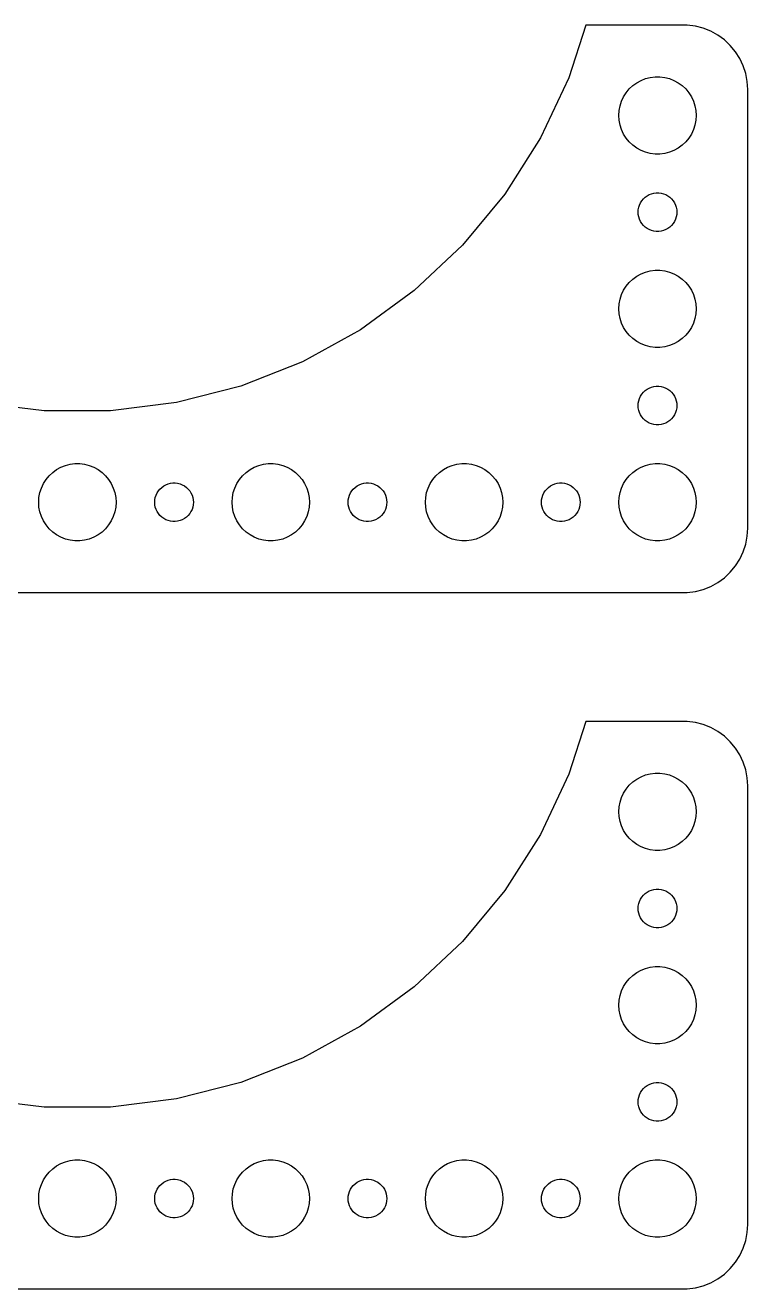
# Model space of a CAD drawing. Header units: metres. Extents: x -52 to 52, y 248 to 562.
# Drawn here: x -4 to 52, y 302 to 400 of the extents above; entities that cross this region are included whole.
import ezdxf

# ---------------------------------------------------------------- set-up
doc = ezdxf.new("R2010")
doc.units = ezdxf.units.M

msp = doc.modelspace()

# ---------------------------------------------------------------- linework, layer by layer
for p, q in [((39.4476, 399.99), (38.1208, 395.907)), ((47.3139, 399.99), (39.4476, 399.99)), ((47.9369, 399.911), (47.3139, 399.99)), ((48.5451, 399.755), (47.9369, 399.911)), ((49.1289, 399.524), (48.5451, 399.755)), ((49.6791, 399.222), (49.1289, 399.524)), ((50.1871, 398.853), (49.6791, 399.222)), ((50.6448, 398.423), (50.1871, 398.853)), ((51.0451, 397.939), (50.6448, 398.423)), ((51.3815, 397.409), (51.0451, 397.939)), ((51.6489, 396.841), (51.3815, 397.409)), ((51.8429, 396.243), (51.6489, 396.841)), ((38.1208, 395.907), (35.9286, 391.248)), ((43.7227, 395.714), (44.0729, 395.853)), ((44.0729, 395.853), (44.4379, 395.947)), ((44.4379, 395.947), (44.8116, 395.994)), ((44.8116, 395.994), (45.1884, 395.994)), ((45.1884, 395.994), (45.5621, 395.947)), ((45.5621, 395.947), (45.927, 395.853)), ((45.927, 395.853), (46.2773, 395.714)), ((51.9606, 395.627), (51.8429, 396.243)), ((42.5729, 394.763), (42.8131, 395.054)), ((42.8131, 395.054), (43.0877, 395.312)), ((43.0877, 395.312), (43.3925, 395.533)), ((43.3925, 395.533), (43.7227, 395.714)), ((46.2773, 395.714), (46.6075, 395.533)), ((46.6075, 395.533), (46.9123, 395.312)), ((46.9123, 395.312), (47.1869, 395.054)), ((47.1869, 395.054), (47.427, 394.763)), ((52, 395), (51.9606, 395.627)), ((52, 361), (52, 395)), ((42.0942, 393.746), (42.2107, 394.104)), ((42.2107, 394.104), (42.3711, 394.445)), ((42.3711, 394.445), (42.5729, 394.763)), ((47.427, 394.763), (47.6289, 394.445)), ((47.6289, 394.445), (47.7893, 394.104)), ((47.7893, 394.104), (47.9057, 393.746)), ((42, 393), (42.0237, 393.376)), ((42.0237, 392.624), (42, 393)), ((42.0237, 393.376), (42.0942, 393.746)), ((47.9057, 393.746), (47.9763, 393.376)), ((47.9763, 393.376), (48, 393)), ((48, 393), (47.9763, 392.624)), ((42.0942, 392.254), (42.0237, 392.624)), ((42.2107, 391.896), (42.0942, 392.254)), ((47.9057, 392.254), (47.7893, 391.896)), ((47.9763, 392.624), (47.9057, 392.254)), ((35.9286, 391.248), (33.1697, 386.901)), ((42.3711, 391.555), (42.2107, 391.896)), ((42.5729, 391.237), (42.3711, 391.555)), ((42.8131, 390.946), (42.5729, 391.237)), ((43.0877, 390.688), (42.8131, 390.946)), ((47.1869, 390.946), (46.9123, 390.688)), ((47.427, 391.237), (47.1869, 390.946)), ((47.6289, 391.555), (47.427, 391.237)), ((47.7893, 391.896), (47.6289, 391.555)), ((43.3925, 390.467), (43.0877, 390.688)), ((43.7227, 390.286), (43.3925, 390.467)), ((44.0729, 390.147), (43.7227, 390.286)), ((44.4379, 390.053), (44.0729, 390.147)), ((44.8116, 390.006), (44.4379, 390.053)), ((45.1884, 390.006), (44.8116, 390.006)), ((45.5621, 390.053), (45.1884, 390.006)), ((45.927, 390.147), (45.5621, 390.053)), ((46.2773, 390.286), (45.927, 390.147)), ((46.6075, 390.467), (46.2773, 390.286)), ((46.9123, 390.688), (46.6075, 390.467)), ((33.1697, 386.901), (29.8877, 382.934)), ((43.5471, 385.873), (43.6053, 386.052)), ((43.6053, 386.052), (43.6855, 386.223)), ((43.6855, 386.223), (43.7865, 386.382)), ((43.7865, 386.382), (43.9065, 386.527)), ((43.9065, 386.527), (44.0439, 386.656)), ((44.0439, 386.656), (44.1963, 386.766)), ((44.1963, 386.766), (44.3613, 386.857)), ((44.3613, 386.857), (44.5365, 386.927)), ((44.5365, 386.927), (44.7189, 386.973)), ((44.7189, 386.973), (44.9058, 386.997)), ((44.9058, 386.997), (45.0942, 386.997)), ((45.0942, 386.997), (45.2811, 386.973)), ((45.2811, 386.973), (45.4635, 386.927)), ((45.4635, 386.927), (45.6387, 386.857)), ((45.6387, 386.857), (45.8037, 386.766)), ((45.8037, 386.766), (45.9561, 386.656)), ((45.9561, 386.656), (46.0934, 386.527)), ((46.0934, 386.527), (46.2135, 386.382)), ((46.2135, 386.382), (46.3145, 386.223)), ((46.3145, 386.223), (46.3947, 386.052)), ((46.3947, 386.052), (46.4529, 385.873)), ((43.5, 385.5), (43.5118, 385.688)), ((43.5118, 385.312), (43.5, 385.5)), ((43.5118, 385.688), (43.5471, 385.873)), ((43.5471, 385.127), (43.5118, 385.312)), ((43.6053, 384.948), (43.5471, 385.127)), ((46.4529, 385.127), (46.3947, 384.948)), ((46.4529, 385.873), (46.4882, 385.688)), ((46.4882, 385.312), (46.4529, 385.127)), ((46.4882, 385.688), (46.5, 385.5)), ((46.5, 385.5), (46.4882, 385.312)), ((43.6855, 384.777), (43.6053, 384.948)), ((43.7865, 384.618), (43.6855, 384.777)), ((43.9065, 384.473), (43.7865, 384.618)), ((44.0439, 384.344), (43.9065, 384.473)), ((44.1963, 384.234), (44.0439, 384.344)), ((44.3613, 384.143), (44.1963, 384.234)), ((44.5365, 384.073), (44.3613, 384.143)), ((45.6387, 384.143), (45.4635, 384.073)), ((45.8037, 384.234), (45.6387, 384.143)), ((45.9561, 384.344), (45.8037, 384.234)), ((46.0934, 384.473), (45.9561, 384.344)), ((46.2135, 384.618), (46.0934, 384.473)), ((46.3145, 384.777), (46.2135, 384.618)), ((46.3947, 384.948), (46.3145, 384.777)), ((44.7189, 384.027), (44.5365, 384.073)), ((44.9058, 384.003), (44.7189, 384.027)), ((45.0942, 384.003), (44.9058, 384.003)), ((45.2811, 384.027), (45.0942, 384.003)), ((45.4635, 384.073), (45.2811, 384.027)), ((29.8877, 382.934), (26.1344, 379.409)), ((42.8131, 380.054), (43.0877, 380.312)), ((43.0877, 380.312), (43.3925, 380.533)), ((43.3925, 380.533), (43.7227, 380.714)), ((43.7227, 380.714), (44.0729, 380.853)), ((44.0729, 380.853), (44.4379, 380.947)), ((44.4379, 380.947), (44.8116, 380.994)), ((44.8116, 380.994), (45.1884, 380.994)), ((45.1884, 380.994), (45.5621, 380.947)), ((45.5621, 380.947), (45.927, 380.853)), ((45.927, 380.853), (46.2773, 380.714)), ((46.2773, 380.714), (46.6075, 380.533)), ((46.6075, 380.533), (46.9123, 380.312)), ((46.9123, 380.312), (47.1869, 380.054)), ((26.1344, 379.409), (21.9689, 376.383)), ((42.2107, 379.104), (42.3711, 379.445)), ((42.3711, 379.445), (42.5729, 379.763)), ((42.5729, 379.763), (42.8131, 380.054)), ((47.1869, 380.054), (47.427, 379.763)), ((47.427, 379.763), (47.6289, 379.445)), ((47.6289, 379.445), (47.7893, 379.104)), ((42, 378), (42.0237, 378.376)), ((42.0237, 378.376), (42.0942, 378.746)), ((42.0942, 378.746), (42.2107, 379.104)), ((47.7893, 379.104), (47.9057, 378.746)), ((47.9057, 378.746), (47.9763, 378.376)), ((47.9763, 378.376), (48, 378)), ((42.0237, 377.624), (42, 378)), ((42.0942, 377.254), (42.0237, 377.624)), ((42.2107, 376.896), (42.0942, 377.254)), ((47.9057, 377.254), (47.7893, 376.896)), ((47.9763, 377.624), (47.9057, 377.254)), ((48, 378), (47.9763, 377.624)), ((21.9689, 376.383), (17.4569, 373.902)), ((42.3711, 376.555), (42.2107, 376.896)), ((42.5729, 376.237), (42.3711, 376.555)), ((47.6289, 376.555), (47.427, 376.237)), ((47.7893, 376.896), (47.6289, 376.555)), ((42.8131, 375.946), (42.5729, 376.237)), ((43.0877, 375.688), (42.8131, 375.946)), ((43.3925, 375.467), (43.0877, 375.688)), ((43.7227, 375.286), (43.3925, 375.467)), ((44.0729, 375.147), (43.7227, 375.286)), ((46.2773, 375.286), (45.927, 375.147)), ((46.6075, 375.467), (46.2773, 375.286)), ((46.9123, 375.688), (46.6075, 375.467)), ((47.1869, 375.946), (46.9123, 375.688)), ((47.427, 376.237), (47.1869, 375.946)), ((44.4379, 375.053), (44.0729, 375.147)), ((44.8116, 375.006), (44.4379, 375.053)), ((45.1884, 375.006), (44.8116, 375.006)), ((45.5621, 375.053), (45.1884, 375.006)), ((45.927, 375.147), (45.5621, 375.053)), ((17.4569, 373.902), (12.6697, 372.007)), ((12.6697, 372.007), (7.68263, 370.726)), ((43.6855, 371.223), (43.7865, 371.382)), ((43.7865, 371.382), (43.9065, 371.527)), ((43.9065, 371.527), (44.0439, 371.656)), ((44.0439, 371.656), (44.1963, 371.766)), ((44.1963, 371.766), (44.3613, 371.857)), ((44.3613, 371.857), (44.5365, 371.927)), ((44.5365, 371.927), (44.7189, 371.973)), ((44.7189, 371.973), (44.9058, 371.997)), ((44.9058, 371.997), (45.0942, 371.997)), ((45.0942, 371.997), (45.2811, 371.973)), ((45.2811, 371.973), (45.4635, 371.927)), ((45.4635, 371.927), (45.6387, 371.857)), ((45.6387, 371.857), (45.8037, 371.766)), ((45.8037, 371.766), (45.9561, 371.656)), ((45.9561, 371.656), (46.0934, 371.527)), ((46.0934, 371.527), (46.2135, 371.382)), ((46.2135, 371.382), (46.3145, 371.223)), ((-2.5744, 370.081), (-7.68263, 370.726)), ((7.68263, 370.726), (2.5744, 370.081)), ((43.5, 370.5), (43.5118, 370.688)), ((43.5118, 370.312), (43.5, 370.5)), ((43.5118, 370.688), (43.5471, 370.873)), ((43.5471, 370.873), (43.6053, 371.052)), ((43.6053, 371.052), (43.6855, 371.223)), ((46.3145, 371.223), (46.3947, 371.052)), ((46.3947, 371.052), (46.4529, 370.873)), ((46.4529, 370.873), (46.4882, 370.688)), ((46.4882, 370.688), (46.5, 370.5)), ((46.5, 370.5), (46.4882, 370.312)), ((2.5744, 370.081), (-2.5744, 370.081)), ((43.5471, 370.127), (43.5118, 370.312)), ((43.6053, 369.948), (43.5471, 370.127)), ((43.6855, 369.777), (43.6053, 369.948)), ((43.7865, 369.618), (43.6855, 369.777)), ((43.9065, 369.473), (43.7865, 369.618)), ((44.0439, 369.344), (43.9065, 369.473)), ((46.0934, 369.473), (45.9561, 369.344)), ((46.2135, 369.618), (46.0934, 369.473)), ((46.3145, 369.777), (46.2135, 369.618)), ((46.3947, 369.948), (46.3145, 369.777)), ((46.4529, 370.127), (46.3947, 369.948)), ((46.4882, 370.312), (46.4529, 370.127)), ((44.1963, 369.234), (44.0439, 369.344)), ((44.3613, 369.143), (44.1963, 369.234)), ((44.5365, 369.073), (44.3613, 369.143)), ((44.7189, 369.027), (44.5365, 369.073)), ((44.9058, 369.003), (44.7189, 369.027)), ((45.0942, 369.003), (44.9058, 369.003)), ((45.2811, 369.027), (45.0942, 369.003)), ((45.4635, 369.073), (45.2811, 369.027)), ((45.6387, 369.143), (45.4635, 369.073)), ((45.8037, 369.234), (45.6387, 369.143)), ((45.9561, 369.344), (45.8037, 369.234)), ((-1.91226, 365.312), (-1.60747, 365.533)), ((-1.60747, 365.533), (-1.27733, 365.714)), ((-1.27733, 365.714), (-0.92705, 365.853)), ((-0.92705, 365.853), (-0.56213, 365.947)), ((-0.56213, 365.947), (-0.18837, 365.994)), ((-0.18837, 365.994), (0.18837, 365.994)), ((0.18837, 365.994), (0.56213, 365.947)), ((0.56213, 365.947), (0.92705, 365.853)), ((0.92705, 365.853), (1.27733, 365.714)), ((1.27733, 365.714), (1.60747, 365.533)), ((1.60747, 365.533), (1.91226, 365.312)), ((13.0877, 365.312), (13.3925, 365.533)), ((13.3925, 365.533), (13.7227, 365.714)), ((13.7227, 365.714), (14.0729, 365.853)), ((14.0729, 365.853), (14.4379, 365.947)), ((14.4379, 365.947), (14.8116, 365.994)), ((14.8116, 365.994), (15.1884, 365.994)), ((15.1884, 365.994), (15.5621, 365.947)), ((15.5621, 365.947), (15.927, 365.853)), ((15.927, 365.853), (16.2773, 365.714)), ((16.2773, 365.714), (16.6075, 365.533)), ((16.6075, 365.533), (16.9123, 365.312)), ((28.0877, 365.312), (28.3925, 365.533)), ((28.3925, 365.533), (28.7227, 365.714)), ((28.7227, 365.714), (29.0729, 365.853)), ((29.0729, 365.853), (29.4379, 365.947)), ((29.4379, 365.947), (29.8116, 365.994)), ((29.8116, 365.994), (30.1884, 365.994)), ((30.1884, 365.994), (30.5621, 365.947)), ((30.5621, 365.947), (30.927, 365.853)), ((30.927, 365.853), (31.2773, 365.714)), ((31.2773, 365.714), (31.6075, 365.533)), ((31.6075, 365.533), (31.9123, 365.312)), ((43.0877, 365.312), (43.3925, 365.533)), ((43.3925, 365.533), (43.7227, 365.714)), ((43.7227, 365.714), (44.0729, 365.853)), ((44.0729, 365.853), (44.4379, 365.947)), ((44.4379, 365.947), (44.8116, 365.994)), ((44.8116, 365.994), (45.1884, 365.994)), ((45.1884, 365.994), (45.5621, 365.947)), ((45.5621, 365.947), (45.927, 365.853)), ((45.927, 365.853), (46.2773, 365.714)), ((46.2773, 365.714), (46.6075, 365.533)), ((46.6075, 365.533), (46.9123, 365.312)), ((-2.62891, 364.445), (-2.42705, 364.763)), ((-2.42705, 364.763), (-2.1869, 365.054)), ((-2.1869, 365.054), (-1.91226, 365.312)), ((1.91226, 365.312), (2.1869, 365.054)), ((2.1869, 365.054), (2.42705, 364.763)), ((2.42705, 364.763), (2.62891, 364.445)), ((7.21892, 364.473), (7.40581, 364.497)), ((7.40581, 364.497), (7.59418, 364.497)), ((7.59418, 364.497), (7.78107, 364.473)), ((12.3711, 364.445), (12.5729, 364.763)), ((12.5729, 364.763), (12.8131, 365.054)), ((12.8131, 365.054), (13.0877, 365.312)), ((16.9123, 365.312), (17.1869, 365.054)), ((17.1869, 365.054), (17.427, 364.763)), ((17.427, 364.763), (17.6289, 364.445)), ((22.2189, 364.473), (22.4058, 364.497)), ((22.4058, 364.497), (22.5942, 364.497)), ((22.5942, 364.497), (22.7811, 364.473)), ((27.3711, 364.445), (27.5729, 364.763)), ((27.5729, 364.763), (27.8131, 365.054)), ((27.8131, 365.054), (28.0877, 365.312)), ((31.9123, 365.312), (32.1869, 365.054)), ((32.1869, 365.054), (32.427, 364.763)), ((32.427, 364.763), (32.6289, 364.445)), ((37.2189, 364.473), (37.4058, 364.497)), ((37.4058, 364.497), (37.5942, 364.497)), ((37.5942, 364.497), (37.7811, 364.473)), ((42.3711, 364.445), (42.5729, 364.763)), ((42.5729, 364.763), (42.8131, 365.054)), ((42.8131, 365.054), (43.0877, 365.312)), ((46.9123, 365.312), (47.1869, 365.054)), ((47.1869, 365.054), (47.427, 364.763)), ((47.427, 364.763), (47.6289, 364.445)), ((-2.97633, 363.376), (-2.90575, 363.746)), ((-2.90575, 363.746), (-2.78932, 364.104)), ((-2.78932, 364.104), (-2.62891, 364.445)), ((2.62891, 364.445), (2.78932, 364.104)), ((2.78932, 364.104), (2.90575, 363.746)), ((2.90575, 363.746), (2.97633, 363.376)), ((6.04712, 363.373), (6.10533, 363.552)), ((6.10533, 363.552), (6.18553, 363.723)), ((6.18553, 363.723), (6.28647, 363.882)), ((6.28647, 363.882), (6.40654, 364.027)), ((6.40654, 364.027), (6.54385, 364.156)), ((6.54385, 364.156), (6.69626, 364.266)), ((6.69626, 364.266), (6.86133, 364.357)), ((6.86133, 364.357), (7.03647, 364.427)), ((7.03647, 364.427), (7.21892, 364.473)), ((7.78107, 364.473), (7.96352, 364.427)), ((7.96352, 364.427), (8.13866, 364.357)), ((8.13866, 364.357), (8.30373, 364.266)), ((8.30373, 364.266), (8.45613, 364.156)), ((8.45613, 364.156), (8.59344, 364.027)), ((8.59344, 364.027), (8.71352, 363.882)), ((8.71352, 363.882), (8.81445, 363.723)), ((8.81445, 363.723), (8.89465, 363.552)), ((8.89465, 363.552), (8.95287, 363.373)), ((12.0237, 363.376), (12.0942, 363.746)), ((12.0942, 363.746), (12.2107, 364.104)), ((12.2107, 364.104), (12.3711, 364.445)), ((17.6289, 364.445), (17.7893, 364.104)), ((17.7893, 364.104), (17.9057, 363.746)), ((17.9057, 363.746), (17.9763, 363.376)), ((21.0471, 363.373), (21.1053, 363.552)), ((21.1053, 363.552), (21.1855, 363.723)), ((21.1855, 363.723), (21.2865, 363.882)), ((21.2865, 363.882), (21.4065, 364.027)), ((21.4065, 364.027), (21.5439, 364.156)), ((21.5439, 364.156), (21.6963, 364.266)), ((21.6963, 364.266), (21.8613, 364.357)), ((21.8613, 364.357), (22.0365, 364.427)), ((22.0365, 364.427), (22.2189, 364.473)), ((22.7811, 364.473), (22.9635, 364.427)), ((22.9635, 364.427), (23.1387, 364.357)), ((23.1387, 364.357), (23.3037, 364.266)), ((23.3037, 364.266), (23.4561, 364.156)), ((23.4561, 364.156), (23.5934, 364.027)), ((23.5934, 364.027), (23.7135, 363.882)), ((23.7135, 363.882), (23.8145, 363.723)), ((23.8145, 363.723), (23.8947, 363.552)), ((23.8947, 363.552), (23.9529, 363.373)), ((27.0237, 363.376), (27.0942, 363.746)), ((27.0942, 363.746), (27.2107, 364.104)), ((27.2107, 364.104), (27.3711, 364.445)), ((32.6289, 364.445), (32.7893, 364.104)), ((32.7893, 364.104), (32.9057, 363.746)), ((32.9057, 363.746), (32.9763, 363.376)), ((36.0471, 363.373), (36.1053, 363.552)), ((36.1053, 363.552), (36.1855, 363.723)), ((36.1855, 363.723), (36.2865, 363.882)), ((36.2865, 363.882), (36.4065, 364.027)), ((36.4065, 364.027), (36.5439, 364.156)), ((36.5439, 364.156), (36.6963, 364.266)), ((36.6963, 364.266), (36.8613, 364.357)), ((36.8613, 364.357), (37.0365, 364.427)), ((37.0365, 364.427), (37.2189, 364.473)), ((37.7811, 364.473), (37.9635, 364.427)), ((37.9635, 364.427), (38.1387, 364.357)), ((38.1387, 364.357), (38.3037, 364.266)), ((38.3037, 364.266), (38.4561, 364.156)), ((38.4561, 364.156), (38.5934, 364.027)), ((38.5934, 364.027), (38.7135, 363.882)), ((38.7135, 363.882), (38.8145, 363.723)), ((38.8145, 363.723), (38.8947, 363.552)), ((38.8947, 363.552), (38.9529, 363.373)), ((42.0237, 363.376), (42.0942, 363.746)), ((42.0942, 363.746), (42.2107, 364.104)), ((42.2107, 364.104), (42.3711, 364.445)), ((47.6289, 364.445), (47.7893, 364.104)), ((47.7893, 364.104), (47.9057, 363.746)), ((47.9057, 363.746), (47.9763, 363.376)), ((-3, 363), (-2.97633, 363.376)), ((-2.97633, 362.624), (-3, 363)), ((-2.90575, 362.254), (-2.97633, 362.624)), ((2.97633, 362.624), (2.90575, 362.254)), ((2.97633, 363.376), (3, 363)), ((3, 363), (2.97633, 362.624)), ((6, 363), (6.01183, 363.188)), ((6.01183, 362.812), (6, 363)), ((6.01183, 363.188), (6.04712, 363.373)), ((6.04712, 362.627), (6.01183, 362.812)), ((6.10533, 362.448), (6.04712, 362.627)), ((8.95287, 362.627), (8.89465, 362.448)), ((8.95287, 363.373), (8.98816, 363.188)), ((8.98816, 362.812), (8.95287, 362.627)), ((8.98816, 363.188), (9, 363)), ((9, 363), (8.98816, 362.812)), ((12, 363), (12.0237, 363.376)), ((12.0237, 362.624), (12, 363)), ((12.0942, 362.254), (12.0237, 362.624)), ((17.9763, 362.624), (17.9057, 362.254)), ((17.9763, 363.376), (18, 363)), ((18, 363), (17.9763, 362.624)), ((21, 363), (21.0118, 363.188)), ((21.0118, 362.812), (21, 363)), ((21.0118, 363.188), (21.0471, 363.373)), ((21.0471, 362.627), (21.0118, 362.812)), ((21.1053, 362.448), (21.0471, 362.627)), ((23.9529, 362.627), (23.8947, 362.448)), ((23.9529, 363.373), (23.9882, 363.188)), ((23.9882, 362.812), (23.9529, 362.627)), ((23.9882, 363.188), (24, 363)), ((24, 363), (23.9882, 362.812)), ((27, 363), (27.0237, 363.376)), ((27.0237, 362.624), (27, 363)), ((27.0942, 362.254), (27.0237, 362.624)), ((32.9763, 362.624), (32.9057, 362.254)), ((32.9763, 363.376), (33, 363)), ((33, 363), (32.9763, 362.624)), ((36, 363), (36.0118, 363.188)), ((36.0118, 362.812), (36, 363)), ((36.0118, 363.188), (36.0471, 363.373)), ((36.0471, 362.627), (36.0118, 362.812)), ((36.1053, 362.448), (36.0471, 362.627)), ((38.9529, 362.627), (38.8947, 362.448)), ((38.9529, 363.373), (38.9882, 363.188)), ((38.9882, 362.812), (38.9529, 362.627)), ((38.9882, 363.188), (39, 363)), ((39, 363), (38.9882, 362.812)), ((42, 363), (42.0237, 363.376)), ((42.0237, 362.624), (42, 363)), ((42.0942, 362.254), (42.0237, 362.624)), ((47.9763, 362.624), (47.9057, 362.254)), ((47.9763, 363.376), (48, 363)), ((48, 363), (47.9763, 362.624)), ((-2.78932, 361.896), (-2.90575, 362.254)), ((-2.62891, 361.555), (-2.78932, 361.896)), ((-2.42705, 361.237), (-2.62891, 361.555)), ((2.62891, 361.555), (2.42705, 361.237)), ((2.78932, 361.896), (2.62891, 361.555)), ((2.90575, 362.254), (2.78932, 361.896)), ((6.18553, 362.277), (6.10533, 362.448)), ((6.28647, 362.118), (6.18553, 362.277)), ((6.40654, 361.973), (6.28647, 362.118)), ((6.54385, 361.844), (6.40654, 361.973)), ((6.69626, 361.734), (6.54385, 361.844)), ((6.86133, 361.643), (6.69626, 361.734)), ((7.03647, 361.573), (6.86133, 361.643)), ((7.21892, 361.527), (7.03647, 361.573)), ((7.96352, 361.573), (7.78107, 361.527)), ((8.13866, 361.643), (7.96352, 361.573)), ((8.30373, 361.734), (8.13866, 361.643)), ((8.45613, 361.844), (8.30373, 361.734)), ((8.59344, 361.973), (8.45613, 361.844)), ((8.71352, 362.118), (8.59344, 361.973)), ((8.81445, 362.277), (8.71352, 362.118)), ((8.89465, 362.448), (8.81445, 362.277)), ((12.2107, 361.896), (12.0942, 362.254)), ((12.3711, 361.555), (12.2107, 361.896)), ((12.5729, 361.237), (12.3711, 361.555)), ((17.6289, 361.555), (17.427, 361.237)), ((17.7893, 361.896), (17.6289, 361.555)), ((17.9057, 362.254), (17.7893, 361.896)), ((21.1855, 362.277), (21.1053, 362.448)), ((21.2865, 362.118), (21.1855, 362.277)), ((21.4065, 361.973), (21.2865, 362.118)), ((21.5439, 361.844), (21.4065, 361.973)), ((21.6963, 361.734), (21.5439, 361.844)), ((21.8613, 361.643), (21.6963, 361.734)), ((22.0365, 361.573), (21.8613, 361.643)), ((22.2189, 361.527), (22.0365, 361.573)), ((22.9635, 361.573), (22.7811, 361.527)), ((23.1387, 361.643), (22.9635, 361.573)), ((23.3037, 361.734), (23.1387, 361.643)), ((23.4561, 361.844), (23.3037, 361.734)), ((23.5934, 361.973), (23.4561, 361.844)), ((23.7135, 362.118), (23.5934, 361.973)), ((23.8145, 362.277), (23.7135, 362.118)), ((23.8947, 362.448), (23.8145, 362.277)), ((27.2107, 361.896), (27.0942, 362.254)), ((27.3711, 361.555), (27.2107, 361.896)), ((27.5729, 361.237), (27.3711, 361.555)), ((32.6289, 361.555), (32.427, 361.237)), ((32.7893, 361.896), (32.6289, 361.555)), ((32.9057, 362.254), (32.7893, 361.896)), ((36.1855, 362.277), (36.1053, 362.448)), ((36.2865, 362.118), (36.1855, 362.277)), ((36.4065, 361.973), (36.2865, 362.118)), ((36.5439, 361.844), (36.4065, 361.973)), ((36.6963, 361.734), (36.5439, 361.844)), ((36.8613, 361.643), (36.6963, 361.734)), ((37.0365, 361.573), (36.8613, 361.643)), ((37.2189, 361.527), (37.0365, 361.573)), ((37.9635, 361.573), (37.7811, 361.527)), ((38.1387, 361.643), (37.9635, 361.573)), ((38.3037, 361.734), (38.1387, 361.643)), ((38.4561, 361.844), (38.3037, 361.734)), ((38.5934, 361.973), (38.4561, 361.844)), ((38.7135, 362.118), (38.5934, 361.973)), ((38.8145, 362.277), (38.7135, 362.118)), ((38.8947, 362.448), (38.8145, 362.277)), ((42.2107, 361.896), (42.0942, 362.254)), ((42.3711, 361.555), (42.2107, 361.896)), ((42.5729, 361.237), (42.3711, 361.555)), ((47.6289, 361.555), (47.427, 361.237)), ((47.7893, 361.896), (47.6289, 361.555)), ((47.9057, 362.254), (47.7893, 361.896)), ((-2.1869, 360.946), (-2.42705, 361.237)), ((-1.91226, 360.688), (-2.1869, 360.946)), ((-1.60747, 360.467), (-1.91226, 360.688)), ((1.91226, 360.688), (1.60747, 360.467)), ((2.1869, 360.946), (1.91226, 360.688)), ((2.42705, 361.237), (2.1869, 360.946)), ((7.40581, 361.503), (7.21892, 361.527)), ((7.59418, 361.503), (7.40581, 361.503)), ((7.78107, 361.527), (7.59418, 361.503)), ((12.8131, 360.946), (12.5729, 361.237)), ((13.0877, 360.688), (12.8131, 360.946)), ((13.3925, 360.467), (13.0877, 360.688)), ((16.9123, 360.688), (16.6075, 360.467)), ((17.1869, 360.946), (16.9123, 360.688)), ((17.427, 361.237), (17.1869, 360.946)), ((22.4058, 361.503), (22.2189, 361.527)), ((22.5942, 361.503), (22.4058, 361.503)), ((22.7811, 361.527), (22.5942, 361.503)), ((27.8131, 360.946), (27.5729, 361.237)), ((28.0877, 360.688), (27.8131, 360.946)), ((28.3925, 360.467), (28.0877, 360.688)), ((31.9123, 360.688), (31.6075, 360.467)), ((32.1869, 360.946), (31.9123, 360.688)), ((32.427, 361.237), (32.1869, 360.946)), ((37.4058, 361.503), (37.2189, 361.527)), ((37.5942, 361.503), (37.4058, 361.503)), ((37.7811, 361.527), (37.5942, 361.503)), ((42.8131, 360.946), (42.5729, 361.237)), ((43.0877, 360.688), (42.8131, 360.946)), ((43.3925, 360.467), (43.0877, 360.688)), ((46.9123, 360.688), (46.6075, 360.467)), ((47.1869, 360.946), (46.9123, 360.688)), ((47.427, 361.237), (47.1869, 360.946)), ((51.9606, 360.373), (52, 361)), ((-1.27733, 360.286), (-1.60747, 360.467)), ((-0.92705, 360.147), (-1.27733, 360.286)), ((-0.56213, 360.053), (-0.92705, 360.147)), ((-0.18837, 360.006), (-0.56213, 360.053)), ((0.18837, 360.006), (-0.18837, 360.006)), ((0.56213, 360.053), (0.18837, 360.006)), ((0.92705, 360.147), (0.56213, 360.053)), ((1.27733, 360.286), (0.92705, 360.147)), ((1.60747, 360.467), (1.27733, 360.286)), ((13.7227, 360.286), (13.3925, 360.467)), ((14.0729, 360.147), (13.7227, 360.286)), ((14.4379, 360.053), (14.0729, 360.147)), ((14.8116, 360.006), (14.4379, 360.053)), ((15.1884, 360.006), (14.8116, 360.006)), ((15.5621, 360.053), (15.1884, 360.006)), ((15.927, 360.147), (15.5621, 360.053)), ((16.2773, 360.286), (15.927, 360.147)), ((16.6075, 360.467), (16.2773, 360.286)), ((28.7227, 360.286), (28.3925, 360.467)), ((29.0729, 360.147), (28.7227, 360.286)), ((29.4379, 360.053), (29.0729, 360.147)), ((29.8116, 360.006), (29.4379, 360.053)), ((30.1884, 360.006), (29.8116, 360.006)), ((30.5621, 360.053), (30.1884, 360.006)), ((30.927, 360.147), (30.5621, 360.053)), ((31.2773, 360.286), (30.927, 360.147)), ((31.6075, 360.467), (31.2773, 360.286)), ((43.7227, 360.286), (43.3925, 360.467)), ((44.0729, 360.147), (43.7227, 360.286)), ((44.4379, 360.053), (44.0729, 360.147)), ((44.8116, 360.006), (44.4379, 360.053)), ((45.1884, 360.006), (44.8116, 360.006)), ((45.5621, 360.053), (45.1884, 360.006)), ((45.927, 360.147), (45.5621, 360.053)), ((46.2773, 360.286), (45.927, 360.147)), ((46.6075, 360.467), (46.2773, 360.286)), ((51.6489, 359.159), (51.8429, 359.757)), ((51.8429, 359.757), (51.9606, 360.373)), ((51.3815, 358.591), (51.6489, 359.159)), ((50.6448, 357.577), (51.0451, 358.061)), ((51.0451, 358.061), (51.3815, 358.591)), ((49.1289, 356.476), (49.6791, 356.778)), ((49.6791, 356.778), (50.1871, 357.147)), ((50.1871, 357.147), (50.6448, 357.577)), ((-47.3139, 356.01), (47.3139, 356.01)), ((47.3139, 356.01), (47.9369, 356.089)), ((47.9369, 356.089), (48.5451, 356.245)), ((48.5451, 356.245), (49.1289, 356.476)), ((39.4476, 345.99), (38.1208, 341.907)), ((47.3139, 345.99), (39.4476, 345.99)), ((47.9369, 345.911), (47.3139, 345.99)), ((48.5451, 345.755), (47.9369, 345.911)), ((49.1289, 345.524), (48.5451, 345.755)), ((49.6791, 345.222), (49.1289, 345.524)), ((50.1871, 344.853), (49.6791, 345.222)), ((50.6448, 344.423), (50.1871, 344.853)), ((51.0451, 343.939), (50.6448, 344.423)), ((51.3815, 343.409), (51.0451, 343.939)), ((51.6489, 342.841), (51.3815, 343.409)), ((44.4379, 341.947), (44.8116, 341.994)), ((44.8116, 341.994), (45.1884, 341.994)), ((45.1884, 341.994), (45.5621, 341.947)), ((51.8429, 342.243), (51.6489, 342.841)), ((51.9606, 341.627), (51.8429, 342.243)), ((38.1208, 341.907), (35.9286, 337.248)), ((42.5729, 340.763), (42.8131, 341.054)), ((42.8131, 341.054), (43.0877, 341.312)), ((43.0877, 341.312), (43.3925, 341.533)), ((43.3925, 341.533), (43.7227, 341.714)), ((43.7227, 341.714), (44.0729, 341.853)), ((44.0729, 341.853), (44.4379, 341.947)), ((45.5621, 341.947), (45.927, 341.853)), ((45.927, 341.853), (46.2773, 341.714)), ((46.2773, 341.714), (46.6075, 341.533)), ((46.6075, 341.533), (46.9123, 341.312)), ((46.9123, 341.312), (47.1869, 341.054)), ((47.1869, 341.054), (47.427, 340.763)), ((52, 341), (51.9606, 341.627)), ((52, 307), (52, 341)), ((42.0942, 339.746), (42.2107, 340.104)), ((42.2107, 340.104), (42.3711, 340.445)), ((42.3711, 340.445), (42.5729, 340.763)), ((47.427, 340.763), (47.6289, 340.445)), ((47.6289, 340.445), (47.7893, 340.104)), ((47.7893, 340.104), (47.9057, 339.746)), ((42, 339), (42.0237, 339.376)), ((42.0237, 339.376), (42.0942, 339.746)), ((47.9057, 339.746), (47.9763, 339.376)), ((47.9763, 339.376), (48, 339)), ((42.0237, 338.624), (42, 339)), ((42.0942, 338.254), (42.0237, 338.624)), ((42.2107, 337.896), (42.0942, 338.254)), ((47.9057, 338.254), (47.7893, 337.896)), ((47.9763, 338.624), (47.9057, 338.254)), ((48, 339), (47.9763, 338.624)), ((35.9286, 337.248), (33.1697, 332.901)), ((42.3711, 337.555), (42.2107, 337.896)), ((42.5729, 337.237), (42.3711, 337.555)), ((42.8131, 336.946), (42.5729, 337.237)), ((47.427, 337.237), (47.1869, 336.946)), ((47.6289, 337.555), (47.427, 337.237)), ((47.7893, 337.896), (47.6289, 337.555)), ((43.0877, 336.688), (42.8131, 336.946)), ((43.3925, 336.467), (43.0877, 336.688)), ((43.7227, 336.286), (43.3925, 336.467)), ((44.0729, 336.147), (43.7227, 336.286)), ((44.4379, 336.053), (44.0729, 336.147)), ((45.927, 336.147), (45.5621, 336.053)), ((46.2773, 336.286), (45.927, 336.147)), ((46.6075, 336.467), (46.2773, 336.286)), ((46.9123, 336.688), (46.6075, 336.467)), ((47.1869, 336.946), (46.9123, 336.688)), ((44.8116, 336.006), (44.4379, 336.053)), ((45.1884, 336.006), (44.8116, 336.006)), ((45.5621, 336.053), (45.1884, 336.006)), ((33.1697, 332.901), (29.8877, 328.934)), ((43.6053, 332.052), (43.6855, 332.223)), ((43.6855, 332.223), (43.7865, 332.382)), ((43.7865, 332.382), (43.9065, 332.527)), ((43.9065, 332.527), (44.0439, 332.656)), ((44.0439, 332.656), (44.1963, 332.766)), ((44.1963, 332.766), (44.3613, 332.857)), ((44.3613, 332.857), (44.5365, 332.927)), ((44.5365, 332.927), (44.7189, 332.973)), ((44.7189, 332.973), (44.9058, 332.997)), ((44.9058, 332.997), (45.0942, 332.997)), ((45.0942, 332.997), (45.2811, 332.973)), ((45.2811, 332.973), (45.4635, 332.927)), ((45.4635, 332.927), (45.6387, 332.857)), ((45.6387, 332.857), (45.8037, 332.766)), ((45.8037, 332.766), (45.9561, 332.656)), ((45.9561, 332.656), (46.0934, 332.527)), ((46.0934, 332.527), (46.2135, 332.382)), ((46.2135, 332.382), (46.3145, 332.223)), ((46.3145, 332.223), (46.3947, 332.052)), ((43.5, 331.5), (43.5118, 331.688)), ((43.5118, 331.312), (43.5, 331.5)), ((43.5118, 331.688), (43.5471, 331.873)), ((43.5471, 331.127), (43.5118, 331.312)), ((43.5471, 331.873), (43.6053, 332.052)), ((46.3947, 332.052), (46.4529, 331.873)), ((46.4529, 331.873), (46.4882, 331.688)), ((46.4882, 331.312), (46.4529, 331.127)), ((46.4882, 331.688), (46.5, 331.5)), ((46.5, 331.5), (46.4882, 331.312)), ((43.6053, 330.948), (43.5471, 331.127)), ((43.6855, 330.777), (43.6053, 330.948)), ((43.7865, 330.618), (43.6855, 330.777)), ((43.9065, 330.473), (43.7865, 330.618)), ((44.0439, 330.344), (43.9065, 330.473)), ((44.1963, 330.234), (44.0439, 330.344)), ((44.3613, 330.143), (44.1963, 330.234)), ((45.8037, 330.234), (45.6387, 330.143)), ((45.9561, 330.344), (45.8037, 330.234)), ((46.0934, 330.473), (45.9561, 330.344)), ((46.2135, 330.618), (46.0934, 330.473)), ((46.3145, 330.777), (46.2135, 330.618)), ((46.3947, 330.948), (46.3145, 330.777)), ((46.4529, 331.127), (46.3947, 330.948)), ((44.5365, 330.073), (44.3613, 330.143)), ((44.7189, 330.027), (44.5365, 330.073)), ((44.9058, 330.003), (44.7189, 330.027)), ((45.0942, 330.003), (44.9058, 330.003)), ((45.2811, 330.027), (45.0942, 330.003)), ((45.4635, 330.073), (45.2811, 330.027)), ((45.6387, 330.143), (45.4635, 330.073)), ((29.8877, 328.934), (26.1344, 325.409)), ((42.8131, 326.054), (43.0877, 326.312)), ((43.0877, 326.312), (43.3925, 326.533)), ((43.3925, 326.533), (43.7227, 326.714)), ((43.7227, 326.714), (44.0729, 326.853)), ((44.0729, 326.853), (44.4379, 326.947)), ((44.4379, 326.947), (44.8116, 326.994)), ((44.8116, 326.994), (45.1884, 326.994)), ((45.1884, 326.994), (45.5621, 326.947)), ((45.5621, 326.947), (45.927, 326.853)), ((45.927, 326.853), (46.2773, 326.714)), ((46.2773, 326.714), (46.6075, 326.533)), ((46.6075, 326.533), (46.9123, 326.312)), ((46.9123, 326.312), (47.1869, 326.054)), ((26.1344, 325.409), (21.9689, 322.383)), ((42.2107, 325.104), (42.3711, 325.445)), ((42.3711, 325.445), (42.5729, 325.763)), ((42.5729, 325.763), (42.8131, 326.054)), ((47.1869, 326.054), (47.427, 325.763)), ((47.427, 325.763), (47.6289, 325.445)), ((47.6289, 325.445), (47.7893, 325.104)), ((42, 324), (42.0237, 324.376)), ((42.0237, 324.376), (42.0942, 324.746)), ((42.0942, 324.746), (42.2107, 325.104)), ((47.7893, 325.104), (47.9057, 324.746)), ((47.9057, 324.746), (47.9763, 324.376)), ((47.9763, 324.376), (48, 324)), ((42.0237, 323.624), (42, 324)), ((42.0942, 323.254), (42.0237, 323.624)), ((47.9763, 323.624), (47.9057, 323.254)), ((48, 324), (47.9763, 323.624)), ((21.9689, 322.383), (17.4569, 319.902)), ((42.2107, 322.896), (42.0942, 323.254)), ((42.3711, 322.555), (42.2107, 322.896)), ((42.5729, 322.237), (42.3711, 322.555)), ((47.6289, 322.555), (47.427, 322.237)), ((47.7893, 322.896), (47.6289, 322.555)), ((47.9057, 323.254), (47.7893, 322.896)), ((42.8131, 321.946), (42.5729, 322.237)), ((43.0877, 321.688), (42.8131, 321.946)), ((43.3925, 321.467), (43.0877, 321.688)), ((43.7227, 321.286), (43.3925, 321.467)), ((46.6075, 321.467), (46.2773, 321.286)), ((46.9123, 321.688), (46.6075, 321.467)), ((47.1869, 321.946), (46.9123, 321.688)), ((47.427, 322.237), (47.1869, 321.946)), ((44.0729, 321.147), (43.7227, 321.286)), ((44.4379, 321.053), (44.0729, 321.147)), ((44.8116, 321.006), (44.4379, 321.053)), ((45.1884, 321.006), (44.8116, 321.006)), ((45.5621, 321.053), (45.1884, 321.006)), ((45.927, 321.147), (45.5621, 321.053)), ((46.2773, 321.286), (45.927, 321.147)), ((17.4569, 319.902), (12.6697, 318.007)), ((12.6697, 318.007), (7.68263, 316.726)), ((43.7865, 317.382), (43.9065, 317.527)), ((43.9065, 317.527), (44.0439, 317.656)), ((44.0439, 317.656), (44.1963, 317.766)), ((44.1963, 317.766), (44.3613, 317.857)), ((44.3613, 317.857), (44.5365, 317.927)), ((44.5365, 317.927), (44.7189, 317.973)), ((44.7189, 317.973), (44.9058, 317.997)), ((44.9058, 317.997), (45.0942, 317.997)), ((45.0942, 317.997), (45.2811, 317.973)), ((45.2811, 317.973), (45.4635, 317.927)), ((45.4635, 317.927), (45.6387, 317.857)), ((45.6387, 317.857), (45.8037, 317.766)), ((45.8037, 317.766), (45.9561, 317.656)), ((45.9561, 317.656), (46.0934, 317.527)), ((46.0934, 317.527), (46.2135, 317.382)), ((-2.5744, 316.081), (-7.68263, 316.726)), ((7.68263, 316.726), (2.5744, 316.081)), ((43.5, 316.5), (43.5118, 316.688)), ((43.5118, 316.312), (43.5, 316.5)), ((43.5118, 316.688), (43.5471, 316.873)), ((43.5471, 316.873), (43.6053, 317.052)), ((43.6053, 317.052), (43.6855, 317.223)), ((43.6855, 317.223), (43.7865, 317.382)), ((46.2135, 317.382), (46.3145, 317.223)), ((46.3145, 317.223), (46.3947, 317.052)), ((46.3947, 317.052), (46.4529, 316.873)), ((46.4529, 316.873), (46.4882, 316.688)), ((46.4882, 316.688), (46.5, 316.5)), ((46.5, 316.5), (46.4882, 316.312)), ((2.5744, 316.081), (-2.5744, 316.081)), ((43.5471, 316.127), (43.5118, 316.312)), ((43.6053, 315.948), (43.5471, 316.127)), ((43.6855, 315.777), (43.6053, 315.948)), ((43.7865, 315.618), (43.6855, 315.777)), ((43.9065, 315.473), (43.7865, 315.618)), ((46.2135, 315.618), (46.0934, 315.473)), ((46.3145, 315.777), (46.2135, 315.618)), ((46.3947, 315.948), (46.3145, 315.777)), ((46.4529, 316.127), (46.3947, 315.948)), ((46.4882, 316.312), (46.4529, 316.127)), ((44.0439, 315.344), (43.9065, 315.473)), ((44.1963, 315.234), (44.0439, 315.344)), ((44.3613, 315.143), (44.1963, 315.234)), ((44.5365, 315.073), (44.3613, 315.143)), ((44.7189, 315.027), (44.5365, 315.073)), ((44.9058, 315.003), (44.7189, 315.027)), ((45.0942, 315.003), (44.9058, 315.003)), ((45.2811, 315.027), (45.0942, 315.003)), ((45.4635, 315.073), (45.2811, 315.027)), ((45.6387, 315.143), (45.4635, 315.073)), ((45.8037, 315.234), (45.6387, 315.143)), ((45.9561, 315.344), (45.8037, 315.234)), ((46.0934, 315.473), (45.9561, 315.344)), ((-1.60747, 311.533), (-1.27733, 311.714)), ((-1.27733, 311.714), (-0.92705, 311.853)), ((-0.92705, 311.853), (-0.56213, 311.947)), ((-0.56213, 311.947), (-0.18837, 311.994)), ((-0.18837, 311.994), (0.18837, 311.994)), ((0.18837, 311.994), (0.56213, 311.947)), ((0.56213, 311.947), (0.92705, 311.853)), ((0.92705, 311.853), (1.27733, 311.714)), ((1.27733, 311.714), (1.60747, 311.533)), ((13.3925, 311.533), (13.7227, 311.714)), ((13.7227, 311.714), (14.0729, 311.853)), ((14.0729, 311.853), (14.4379, 311.947)), ((14.4379, 311.947), (14.8116, 311.994)), ((14.8116, 311.994), (15.1884, 311.994)), ((15.1884, 311.994), (15.5621, 311.947)), ((15.5621, 311.947), (15.927, 311.853)), ((15.927, 311.853), (16.2773, 311.714)), ((16.2773, 311.714), (16.6075, 311.533)), ((28.3925, 311.533), (28.7227, 311.714)), ((28.7227, 311.714), (29.0729, 311.853)), ((29.0729, 311.853), (29.4379, 311.947)), ((29.4379, 311.947), (29.8116, 311.994)), ((29.8116, 311.994), (30.1884, 311.994)), ((30.1884, 311.994), (30.5621, 311.947)), ((30.5621, 311.947), (30.927, 311.853)), ((30.927, 311.853), (31.2773, 311.714)), ((31.2773, 311.714), (31.6075, 311.533)), ((43.3925, 311.533), (43.7227, 311.714)), ((43.7227, 311.714), (44.0729, 311.853)), ((44.0729, 311.853), (44.4379, 311.947)), ((44.4379, 311.947), (44.8116, 311.994)), ((44.8116, 311.994), (45.1884, 311.994)), ((45.1884, 311.994), (45.5621, 311.947)), ((45.5621, 311.947), (45.927, 311.853)), ((45.927, 311.853), (46.2773, 311.714)), ((46.2773, 311.714), (46.6075, 311.533)), ((-2.62891, 310.445), (-2.42705, 310.763)), ((-2.42705, 310.763), (-2.1869, 311.054)), ((-2.1869, 311.054), (-1.91226, 311.312)), ((-1.91226, 311.312), (-1.60747, 311.533)), ((1.60747, 311.533), (1.91226, 311.312)), ((1.91226, 311.312), (2.1869, 311.054)), ((2.1869, 311.054), (2.42705, 310.763)), ((2.42705, 310.763), (2.62891, 310.445)), ((12.3711, 310.445), (12.5729, 310.763)), ((12.5729, 310.763), (12.8131, 311.054)), ((12.8131, 311.054), (13.0877, 311.312)), ((13.0877, 311.312), (13.3925, 311.533)), ((16.6075, 311.533), (16.9123, 311.312)), ((16.9123, 311.312), (17.1869, 311.054)), ((17.1869, 311.054), (17.427, 310.763)), ((17.427, 310.763), (17.6289, 310.445)), ((27.3711, 310.445), (27.5729, 310.763)), ((27.5729, 310.763), (27.8131, 311.054)), ((27.8131, 311.054), (28.0877, 311.312)), ((28.0877, 311.312), (28.3925, 311.533)), ((31.6075, 311.533), (31.9123, 311.312)), ((31.9123, 311.312), (32.1869, 311.054)), ((32.1869, 311.054), (32.427, 310.763)), ((32.427, 310.763), (32.6289, 310.445)), ((42.3711, 310.445), (42.5729, 310.763)), ((42.5729, 310.763), (42.8131, 311.054)), ((42.8131, 311.054), (43.0877, 311.312)), ((43.0877, 311.312), (43.3925, 311.533)), ((46.6075, 311.533), (46.9123, 311.312)), ((46.9123, 311.312), (47.1869, 311.054)), ((47.1869, 311.054), (47.427, 310.763)), ((47.427, 310.763), (47.6289, 310.445)), ((-2.97633, 309.376), (-2.90575, 309.746)), ((-2.90575, 309.746), (-2.78932, 310.104)), ((-2.78932, 310.104), (-2.62891, 310.445)), ((2.62891, 310.445), (2.78932, 310.104)), ((2.78932, 310.104), (2.90575, 309.746)), ((2.90575, 309.746), (2.97633, 309.376)), ((6.10533, 309.552), (6.18553, 309.723)), ((6.18553, 309.723), (6.28647, 309.882)), ((6.28647, 309.882), (6.40654, 310.027)), ((6.40654, 310.027), (6.54385, 310.156)), ((6.54385, 310.156), (6.69626, 310.266)), ((6.69626, 310.266), (6.86133, 310.357)), ((6.86133, 310.357), (7.03647, 310.427)), ((7.03647, 310.427), (7.21892, 310.473)), ((7.21892, 310.473), (7.40581, 310.497)), ((7.40581, 310.497), (7.59418, 310.497)), ((7.59418, 310.497), (7.78107, 310.473)), ((7.78107, 310.473), (7.96352, 310.427)), ((7.96352, 310.427), (8.13866, 310.357)), ((8.13866, 310.357), (8.30373, 310.266)), ((8.30373, 310.266), (8.45613, 310.156)), ((8.45613, 310.156), (8.59344, 310.027)), ((8.59344, 310.027), (8.71352, 309.882)), ((8.71352, 309.882), (8.81445, 309.723)), ((8.81445, 309.723), (8.89465, 309.552)), ((12.0237, 309.376), (12.0942, 309.746)), ((12.0942, 309.746), (12.2107, 310.104)), ((12.2107, 310.104), (12.3711, 310.445)), ((17.6289, 310.445), (17.7893, 310.104)), ((17.7893, 310.104), (17.9057, 309.746)), ((17.9057, 309.746), (17.9763, 309.376)), ((21.1053, 309.552), (21.1855, 309.723)), ((21.1855, 309.723), (21.2865, 309.882)), ((21.2865, 309.882), (21.4065, 310.027)), ((21.4065, 310.027), (21.5439, 310.156)), ((21.5439, 310.156), (21.6963, 310.266)), ((21.6963, 310.266), (21.8613, 310.357)), ((21.8613, 310.357), (22.0365, 310.427)), ((22.0365, 310.427), (22.2189, 310.473)), ((22.2189, 310.473), (22.4058, 310.497)), ((22.4058, 310.497), (22.5942, 310.497)), ((22.5942, 310.497), (22.7811, 310.473)), ((22.7811, 310.473), (22.9635, 310.427)), ((22.9635, 310.427), (23.1387, 310.357)), ((23.1387, 310.357), (23.3037, 310.266)), ((23.3037, 310.266), (23.4561, 310.156)), ((23.4561, 310.156), (23.5934, 310.027)), ((23.5934, 310.027), (23.7135, 309.882)), ((23.7135, 309.882), (23.8145, 309.723)), ((23.8145, 309.723), (23.8947, 309.552)), ((27.0237, 309.376), (27.0942, 309.746)), ((27.0942, 309.746), (27.2107, 310.104)), ((27.2107, 310.104), (27.3711, 310.445)), ((32.6289, 310.445), (32.7893, 310.104)), ((32.7893, 310.104), (32.9057, 309.746)), ((32.9057, 309.746), (32.9763, 309.376)), ((36.1053, 309.552), (36.1855, 309.723)), ((36.1855, 309.723), (36.2865, 309.882)), ((36.2865, 309.882), (36.4065, 310.027)), ((36.4065, 310.027), (36.5439, 310.156)), ((36.5439, 310.156), (36.6963, 310.266)), ((36.6963, 310.266), (36.8613, 310.357)), ((36.8613, 310.357), (37.0365, 310.427)), ((37.0365, 310.427), (37.2189, 310.473)), ((37.2189, 310.473), (37.4058, 310.497)), ((37.4058, 310.497), (37.5942, 310.497)), ((37.5942, 310.497), (37.7811, 310.473)), ((37.7811, 310.473), (37.9635, 310.427)), ((37.9635, 310.427), (38.1387, 310.357)), ((38.1387, 310.357), (38.3037, 310.266)), ((38.3037, 310.266), (38.4561, 310.156)), ((38.4561, 310.156), (38.5934, 310.027)), ((38.5934, 310.027), (38.7135, 309.882)), ((38.7135, 309.882), (38.8145, 309.723)), ((38.8145, 309.723), (38.8947, 309.552)), ((42.0237, 309.376), (42.0942, 309.746)), ((42.0942, 309.746), (42.2107, 310.104)), ((42.2107, 310.104), (42.3711, 310.445)), ((47.6289, 310.445), (47.7893, 310.104)), ((47.7893, 310.104), (47.9057, 309.746)), ((47.9057, 309.746), (47.9763, 309.376)), ((-3, 309), (-2.97633, 309.376)), ((-2.97633, 308.624), (-3, 309)), ((2.97633, 309.376), (3, 309)), ((3, 309), (2.97633, 308.624)), ((6, 309), (6.01183, 309.188)), ((6.01183, 308.812), (6, 309)), ((6.01183, 309.188), (6.04712, 309.373)), ((6.04712, 308.627), (6.01183, 308.812)), ((6.04712, 309.373), (6.10533, 309.552)), ((8.89465, 309.552), (8.95287, 309.373)), ((8.95287, 309.373), (8.98816, 309.188)), ((8.98816, 308.812), (8.95287, 308.627)), ((8.98816, 309.188), (9, 309)), ((9, 309), (8.98816, 308.812)), ((12, 309), (12.0237, 309.376)), ((12.0237, 308.624), (12, 309)), ((17.9763, 309.376), (18, 309)), ((18, 309), (17.9763, 308.624)), ((21, 309), (21.0118, 309.188)), ((21.0118, 308.812), (21, 309)), ((21.0118, 309.188), (21.0471, 309.373)), ((21.0471, 308.627), (21.0118, 308.812)), ((21.0471, 309.373), (21.1053, 309.552)), ((23.8947, 309.552), (23.9529, 309.373)), ((23.9529, 309.373), (23.9882, 309.188)), ((23.9882, 308.812), (23.9529, 308.627)), ((23.9882, 309.188), (24, 309)), ((24, 309), (23.9882, 308.812)), ((27, 309), (27.0237, 309.376)), ((27.0237, 308.624), (27, 309)), ((32.9763, 309.376), (33, 309)), ((33, 309), (32.9763, 308.624)), ((36, 309), (36.0118, 309.188)), ((36.0118, 308.812), (36, 309)), ((36.0118, 309.188), (36.0471, 309.373)), ((36.0471, 308.627), (36.0118, 308.812)), ((36.0471, 309.373), (36.1053, 309.552)), ((38.8947, 309.552), (38.9529, 309.373)), ((38.9529, 309.373), (38.9882, 309.188)), ((38.9882, 308.812), (38.9529, 308.627)), ((38.9882, 309.188), (39, 309)), ((39, 309), (38.9882, 308.812)), ((42, 309), (42.0237, 309.376)), ((42.0237, 308.624), (42, 309)), ((47.9763, 309.376), (48, 309)), ((48, 309), (47.9763, 308.624)), ((-2.90575, 308.254), (-2.97633, 308.624)), ((-2.78932, 307.896), (-2.90575, 308.254)), ((-2.62891, 307.555), (-2.78932, 307.896)), ((2.78932, 307.896), (2.62891, 307.555)), ((2.90575, 308.254), (2.78932, 307.896)), ((2.97633, 308.624), (2.90575, 308.254)), ((6.10533, 308.448), (6.04712, 308.627)), ((6.18553, 308.277), (6.10533, 308.448)), ((6.28647, 308.118), (6.18553, 308.277)), ((6.40654, 307.973), (6.28647, 308.118)), ((6.54385, 307.844), (6.40654, 307.973)), ((6.69626, 307.734), (6.54385, 307.844)), ((6.86133, 307.643), (6.69626, 307.734)), ((8.30373, 307.734), (8.13866, 307.643)), ((8.45613, 307.844), (8.30373, 307.734)), ((8.59344, 307.973), (8.45613, 307.844)), ((8.71352, 308.118), (8.59344, 307.973)), ((8.81445, 308.277), (8.71352, 308.118)), ((8.89465, 308.448), (8.81445, 308.277)), ((8.95287, 308.627), (8.89465, 308.448)), ((12.0942, 308.254), (12.0237, 308.624)), ((12.2107, 307.896), (12.0942, 308.254)), ((12.3711, 307.555), (12.2107, 307.896)), ((17.7893, 307.896), (17.6289, 307.555)), ((17.9057, 308.254), (17.7893, 307.896)), ((17.9763, 308.624), (17.9057, 308.254)), ((21.1053, 308.448), (21.0471, 308.627)), ((21.1855, 308.277), (21.1053, 308.448)), ((21.2865, 308.118), (21.1855, 308.277)), ((21.4065, 307.973), (21.2865, 308.118)), ((21.5439, 307.844), (21.4065, 307.973)), ((21.6963, 307.734), (21.5439, 307.844)), ((21.8613, 307.643), (21.6963, 307.734)), ((23.3037, 307.734), (23.1387, 307.643)), ((23.4561, 307.844), (23.3037, 307.734)), ((23.5934, 307.973), (23.4561, 307.844)), ((23.7135, 308.118), (23.5934, 307.973)), ((23.8145, 308.277), (23.7135, 308.118)), ((23.8947, 308.448), (23.8145, 308.277)), ((23.9529, 308.627), (23.8947, 308.448)), ((27.0942, 308.254), (27.0237, 308.624)), ((27.2107, 307.896), (27.0942, 308.254)), ((27.3711, 307.555), (27.2107, 307.896)), ((32.7893, 307.896), (32.6289, 307.555)), ((32.9057, 308.254), (32.7893, 307.896)), ((32.9763, 308.624), (32.9057, 308.254)), ((36.1053, 308.448), (36.0471, 308.627)), ((36.1855, 308.277), (36.1053, 308.448)), ((36.2865, 308.118), (36.1855, 308.277)), ((36.4065, 307.973), (36.2865, 308.118)), ((36.5439, 307.844), (36.4065, 307.973)), ((36.6963, 307.734), (36.5439, 307.844)), ((36.8613, 307.643), (36.6963, 307.734)), ((38.3037, 307.734), (38.1387, 307.643)), ((38.4561, 307.844), (38.3037, 307.734)), ((38.5934, 307.973), (38.4561, 307.844)), ((38.7135, 308.118), (38.5934, 307.973)), ((38.8145, 308.277), (38.7135, 308.118)), ((38.8947, 308.448), (38.8145, 308.277)), ((38.9529, 308.627), (38.8947, 308.448)), ((42.0942, 308.254), (42.0237, 308.624)), ((42.2107, 307.896), (42.0942, 308.254)), ((42.3711, 307.555), (42.2107, 307.896)), ((47.7893, 307.896), (47.6289, 307.555)), ((47.9057, 308.254), (47.7893, 307.896)), ((47.9763, 308.624), (47.9057, 308.254)), ((-2.42705, 307.237), (-2.62891, 307.555)), ((-2.1869, 306.946), (-2.42705, 307.237)), ((-1.91226, 306.688), (-2.1869, 306.946)), ((-1.60747, 306.467), (-1.91226, 306.688)), ((1.91226, 306.688), (1.60747, 306.467)), ((2.1869, 306.946), (1.91226, 306.688)), ((2.42705, 307.237), (2.1869, 306.946)), ((2.62891, 307.555), (2.42705, 307.237)), ((7.03647, 307.573), (6.86133, 307.643)), ((7.21892, 307.527), (7.03647, 307.573)), ((7.40581, 307.503), (7.21892, 307.527)), ((7.59418, 307.503), (7.40581, 307.503)), ((7.78107, 307.527), (7.59418, 307.503)), ((7.96352, 307.573), (7.78107, 307.527)), ((8.13866, 307.643), (7.96352, 307.573)), ((12.5729, 307.237), (12.3711, 307.555)), ((12.8131, 306.946), (12.5729, 307.237)), ((13.0877, 306.688), (12.8131, 306.946)), ((13.3925, 306.467), (13.0877, 306.688)), ((16.9123, 306.688), (16.6075, 306.467)), ((17.1869, 306.946), (16.9123, 306.688)), ((17.427, 307.237), (17.1869, 306.946)), ((17.6289, 307.555), (17.427, 307.237)), ((22.0365, 307.573), (21.8613, 307.643)), ((22.2189, 307.527), (22.0365, 307.573)), ((22.4058, 307.503), (22.2189, 307.527)), ((22.5942, 307.503), (22.4058, 307.503)), ((22.7811, 307.527), (22.5942, 307.503)), ((22.9635, 307.573), (22.7811, 307.527)), ((23.1387, 307.643), (22.9635, 307.573)), ((27.5729, 307.237), (27.3711, 307.555)), ((27.8131, 306.946), (27.5729, 307.237)), ((28.0877, 306.688), (27.8131, 306.946)), ((28.3925, 306.467), (28.0877, 306.688)), ((31.9123, 306.688), (31.6075, 306.467)), ((32.1869, 306.946), (31.9123, 306.688)), ((32.427, 307.237), (32.1869, 306.946)), ((32.6289, 307.555), (32.427, 307.237)), ((37.0365, 307.573), (36.8613, 307.643)), ((37.2189, 307.527), (37.0365, 307.573)), ((37.4058, 307.503), (37.2189, 307.527)), ((37.5942, 307.503), (37.4058, 307.503)), ((37.7811, 307.527), (37.5942, 307.503)), ((37.9635, 307.573), (37.7811, 307.527)), ((38.1387, 307.643), (37.9635, 307.573)), ((42.5729, 307.237), (42.3711, 307.555)), ((42.8131, 306.946), (42.5729, 307.237)), ((43.0877, 306.688), (42.8131, 306.946)), ((43.3925, 306.467), (43.0877, 306.688)), ((46.9123, 306.688), (46.6075, 306.467)), ((47.1869, 306.946), (46.9123, 306.688)), ((47.427, 307.237), (47.1869, 306.946)), ((47.6289, 307.555), (47.427, 307.237)), ((51.9606, 306.373), (52, 307)), ((-1.27733, 306.286), (-1.60747, 306.467)), ((-0.92705, 306.147), (-1.27733, 306.286)), ((-0.56213, 306.053), (-0.92705, 306.147)), ((-0.18837, 306.006), (-0.56213, 306.053)), ((0.18837, 306.006), (-0.18837, 306.006)), ((0.56213, 306.053), (0.18837, 306.006)), ((0.92705, 306.147), (0.56213, 306.053)), ((1.27733, 306.286), (0.92705, 306.147)), ((1.60747, 306.467), (1.27733, 306.286)), ((13.7227, 306.286), (13.3925, 306.467)), ((14.0729, 306.147), (13.7227, 306.286)), ((14.4379, 306.053), (14.0729, 306.147)), ((14.8116, 306.006), (14.4379, 306.053)), ((15.1884, 306.006), (14.8116, 306.006)), ((15.5621, 306.053), (15.1884, 306.006)), ((15.927, 306.147), (15.5621, 306.053)), ((16.2773, 306.286), (15.927, 306.147)), ((16.6075, 306.467), (16.2773, 306.286)), ((28.7227, 306.286), (28.3925, 306.467)), ((29.0729, 306.147), (28.7227, 306.286)), ((29.4379, 306.053), (29.0729, 306.147)), ((29.8116, 306.006), (29.4379, 306.053)), ((30.1884, 306.006), (29.8116, 306.006)), ((30.5621, 306.053), (30.1884, 306.006)), ((30.927, 306.147), (30.5621, 306.053)), ((31.2773, 306.286), (30.927, 306.147)), ((31.6075, 306.467), (31.2773, 306.286)), ((43.7227, 306.286), (43.3925, 306.467)), ((44.0729, 306.147), (43.7227, 306.286)), ((44.4379, 306.053), (44.0729, 306.147)), ((44.8116, 306.006), (44.4379, 306.053)), ((45.1884, 306.006), (44.8116, 306.006)), ((45.5621, 306.053), (45.1884, 306.006)), ((45.927, 306.147), (45.5621, 306.053)), ((46.2773, 306.286), (45.927, 306.147)), ((46.6075, 306.467), (46.2773, 306.286)), ((51.6489, 305.159), (51.8429, 305.757)), ((51.8429, 305.757), (51.9606, 306.373)), ((51.3815, 304.591), (51.6489, 305.159)), ((50.6448, 303.577), (51.0451, 304.061)), ((51.0451, 304.061), (51.3815, 304.591)), ((49.1289, 302.476), (49.6791, 302.778)), ((49.6791, 302.778), (50.1871, 303.147)), ((50.1871, 303.147), (50.6448, 303.577)), ((-47.3139, 302.01), (47.3139, 302.01)), ((47.3139, 302.01), (47.9369, 302.089)), ((47.9369, 302.089), (48.5451, 302.245)), ((48.5451, 302.245), (49.1289, 302.476))]:
    msp.add_line(p, q)

doc.saveas('drawing.dxf')
